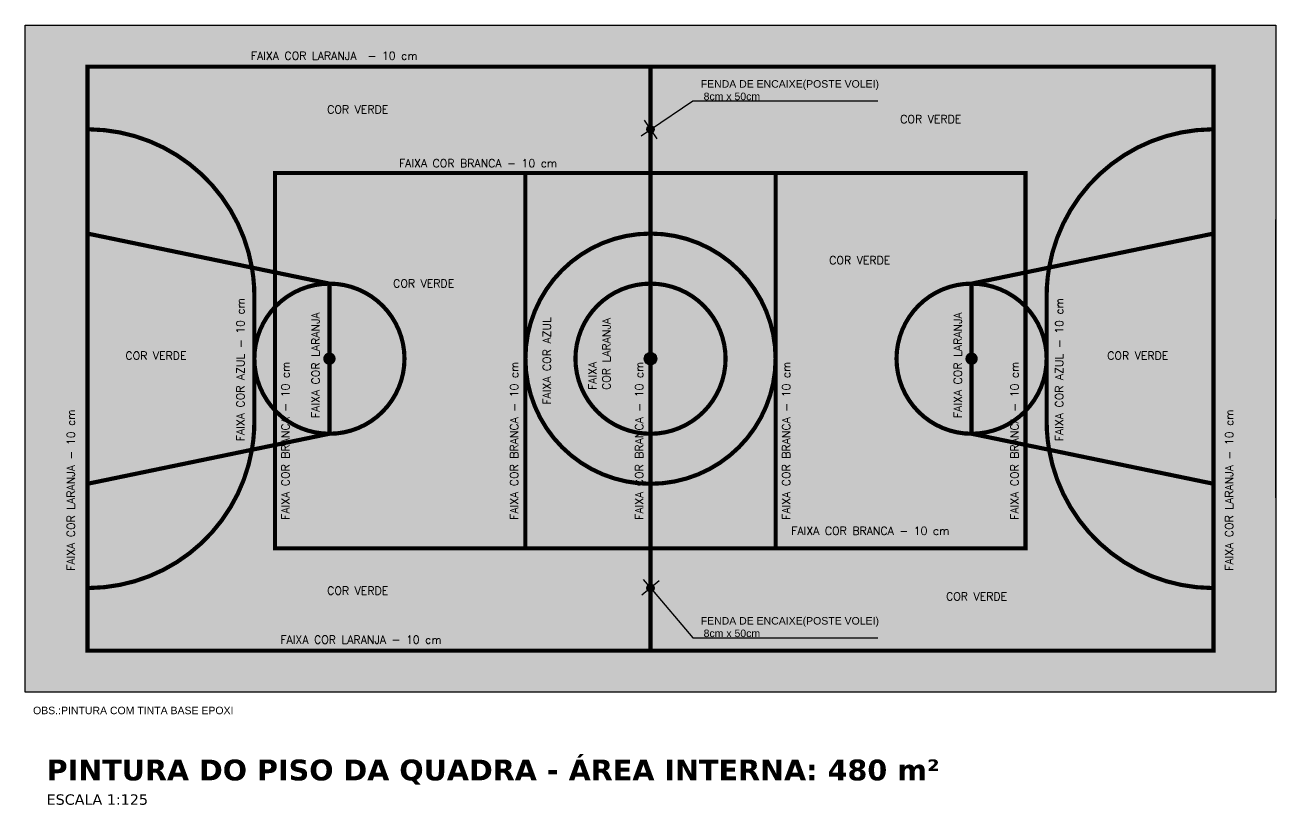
# Model space of a CAD drawing. Header units: inches. Extents: x -64 to 509, y -100 to 268.
# Drawn here: x 118.66 to 148.66, y 132.31 to 151.01 of the extents above; entities that cross this region are included whole.
import ezdxf

# ---------------------------------------------------------------- set-up
doc = ezdxf.new("R2010")
doc.units = ezdxf.units.IN
doc.header["$MEASUREMENT"] = 0
for name, color, linetype in [('ARQ-HTC', 9, 'Continuous'), ('ARQ-TXT-1_075', 2, 'Continuous'), ('BASQUETE', 10, 'Continuous'), ('ESQUADRIA', 2, 'Continuous'), ('HACHURA', 1, 'Continuous'), ('LINHA', 1, 'Continuous'), ('VISTA1', 1, 'Continuous'), ('VOLEIBOL', 1, 'Continuous')]:
    doc.layers.add(name, color=color, linetype=linetype)
doc.layers.add('futsal', color=8, linetype='Continuous', lineweight=5)
doc.styles.add('ESC-50-A20', font='romans.shx', dxfattribs={"height": 0.1})
doc.styles.add('ROMANS', font='arial.ttf')
doc.styles.get("Standard").update_dxf_attribs({"font": 'verdana.ttf'})
doc.dimstyles.new('DOT10', dxfattribs={"dimtxt": 0.02, "dimasz": 0.01, "dimexe": 0.025, "dimexo": 0.1, "dimgap": 0.012, "dimtad": 1, "dimrnd": 0.001, "dimzin": 4, "dimdsep": 46, "dimtxsty": 'ROMANS', "dimblk": 'OBLIQUE', "dimcen": 0.09, "dimclrd": 1, "dimclrt": 1, "dimadec": 0, "dimazin": 0, "dimtfac": 1.777778, "dimtix": 1, "dimtmove": 0, "dimatfit": 3, "dimldrblk": 'DOT', "dimfxl": 1, "dimtolj": 1, "dimtzin": 0, "dimarcsym": 0})

# ---------------------------------------------------------------- blocks, each defined once
blk = doc.blocks.new('_Oblique')
at = {"color": 0, "linetype": 'ByBlock', "lineweight": -2}
blk.add_line((-0.5, -0.5), (0.5, 0.5), dxfattribs=at)
blk = doc.blocks.new('DOT')
for p, q in [((1.5, 0), (-1.5, 0)), ((0, -1.5), (0, 1.5))]:
    blk.add_line(p, q)
blk.add_circle((0, 0), 0.5)

msp = doc.modelspace()

# ---------------------------------------------------------------- hatches: boundary and pattern name
at = {"layer": 'ARQ-HTC'}
h = msp.add_hatch(color=73, dxfattribs=at)
h.dxf.hatch_style = 1
h.paths.add_polyline_path([(118.662, 151.015), (118.662, 135.015), (148.662, 135.015), (148.662, 151.015)])
h.paths.add_polyline_path([(126.109, 142.941), (127.697, 142.941), (127.697, 143.221), (126.109, 143.221)], flags=8)
h.paths.add_polyline_path([(139.638, 142.941), (141.226, 142.941), (141.226, 143.221), (139.638, 143.221)], flags=8)
h.paths.add_polyline_path([(137.726, 142.941), (139.314, 142.941), (139.314, 143.221), (137.726, 143.221)], flags=8)
h.paths.add_polyline_path([(128.263, 142.941), (129.851, 142.941), (129.851, 143.221), (128.263, 143.221)], flags=8)
h.paths.add_polyline_path([(138.166, 137.116), (139.754, 137.116), (139.754, 137.395), (138.166, 137.395)], flags=8)
h.paths.add_polyline_path([(138.873, 148.403), (140.462, 148.403), (140.462, 148.683), (138.873, 148.683)], flags=8)
h.paths.add_polyline_path([(145.191, 146.596), (146.779, 146.596), (146.779, 146.876), (145.191, 146.876)], flags=8)
h.paths.add_polyline_path([(120.839, 139.028), (122.427, 139.028), (122.427, 139.307), (120.839, 139.307)], flags=8)
h.paths.add_polyline_path([(131.966, 142.941), (133.554, 142.941), (133.554, 143.221), (131.966, 143.221)], flags=8)
h.paths.add_polyline_path([(130.019, 137.043), (131.607, 137.043), (131.607, 137.322), (130.019, 137.322)], flags=8)
h.paths.add_polyline_path([(129.455, 148.508), (131.043, 148.508), (131.043, 148.787), (129.455, 148.787)], flags=8)
h.paths.add_polyline_path([(147.162, 150.015), (120.162, 150.015), (120.162, 136.015), (147.162, 136.015)], flags=0)
at = {"layer": 'BASQUETE'}
h = msp.add_hatch(color=30, dxfattribs=at)
h.dxf.hatch_style = 1
edge = h.paths.add_edge_path()
edge.add_arc((125.962, 143.014), 0.15, 90, 450)
h = msp.add_hatch(color=30, dxfattribs=at)
h.dxf.hatch_style = 1
edge = h.paths.add_edge_path()
edge.add_arc((141.362, 143.014), 0.15, 90, 450, ccw=False)
at = {"layer": 'VOLEIBOL', "true_color": 0xffffff}
h = msp.add_hatch(color=7, dxfattribs=at)
h.dxf.hatch_style = 1
edge = h.paths.add_edge_path()
edge.add_arc((133.662, 143.014), 0.15, 0, 360)

# ---------------------------------------------------------------- linework, layer by layer
at = {"layer": 'BASQUETE', "color": 150, "const_width": 0.1}
for points in [[(120.197, 148.514), (120.197, 148.514, -0.362212), (124.103, 145.199, -0.362212)], [(147.127, 148.514), (147.127, 148.514, 0.362212), (143.221, 145.199, 0.362212)], [(124.103, 145.199, -0.043006), (124.162, 144.515)], [(143.221, 145.199, 0.043006), (143.162, 144.515)], [(124.103, 140.83, 0.043006), (124.162, 141.515)], [(143.221, 140.83, -0.043006), (143.162, 141.515)], [(120.197, 137.515), (120.197, 137.515, 0.362212), (124.103, 140.83, 0.362212)], [(147.127, 137.515), (147.127, 137.515, -0.362212), (143.221, 140.83, -0.362212)]]:
    msp.add_lwpolyline(points, format="xyb", dxfattribs=at)
at = {"layer": 'BASQUETE', "color": 30, "const_width": 0.1}
for points in [[(120.162, 146.014), (125.962, 144.814)], [(147.162, 146.014), (141.362, 144.814)], [(125.962, 144.814), (125.962, 141.215)], [(141.362, 144.814), (141.362, 141.215)], [(120.162, 140.015), (125.962, 141.215)], [(147.162, 140.015), (141.362, 141.215)]]:
    msp.add_lwpolyline(points, dxfattribs=at)
at = {"layer": 'BASQUETE', "color": 150, "const_width": 0.1}
msp.add_lwpolyline([(133.662, 140.014, 1), (133.662, 146.014, 1)], format="xyb", close=True, dxfattribs=at)
at = {"layer": 'BASQUETE', "color": 30, "const_width": 0.1}
for points in [[(125.962, 144.814, 1), (125.962, 141.214, -7.28011)], [(125.962, 144.814, -1), (125.962, 141.214, 7.28011)], [(133.662, 144.814, 1), (133.662, 141.214, -7.28011)], [(133.662, 144.814, -1), (133.662, 141.214, 7.28011)], [(141.362, 144.814, 1), (141.362, 141.214, -7.28011)], [(141.362, 144.814, -1), (141.362, 141.214, 7.28011)]]:
    msp.add_lwpolyline(points, format="xyb", dxfattribs=at)
at = {"layer": 'BASQUETE', "color": 150, "const_width": 0.1}
for points in [[(124.162, 144.515), (124.162, 141.515)], [(143.162, 144.515), (143.162, 141.515)]]:
    msp.add_lwpolyline(points, dxfattribs=at)
at = {"layer": 'ESQUADRIA', "color": 1}
msp.add_line((148.662, 139.681), (148.662, 146.348), dxfattribs=at)
at = {"layer": 'futsal', "color": 30, "const_width": 0.1}
msp.add_lwpolyline([(120.162, 150.015), (147.162, 150.015), (147.162, 136.015), (120.162, 136.015)], close=True, dxfattribs=at)
at = {"layer": 'VISTA1'}
msp.add_lwpolyline([(118.662, 151.015), (148.662, 151.015), (148.662, 135.015), (118.662, 135.015)], close=True, dxfattribs=at)
at = {"layer": 'VOLEIBOL', "color": 7, "true_color": 0xffffff, "const_width": 0.1}
for points in [[(133.662, 150.015), (133.662, 136.015)], [(124.657, 145.04), (124.657, 147.466), (142.657, 147.466), (142.657, 145.04)], [(130.662, 147.466), (130.662, 138.466)], [(136.662, 147.466), (136.662, 138.466)], [(124.657, 145.04), (124.657, 140.892)], [(142.657, 145.04), (142.657, 140.892)], [(124.657, 140.892), (124.657, 138.466), (142.657, 138.466), (142.657, 140.892)]]:
    msp.add_lwpolyline(points, dxfattribs=at)
at = {"layer": 'VOLEIBOL', "const_width": 0.095}
for points in [[(133.714, 148.514, 1), (133.609, 148.514, 1)], [(133.714, 137.515, -1), (133.609, 137.515, -1)]]:
    msp.add_lwpolyline(points, format="xyb", close=True, dxfattribs=at)
at = {"layer": 'VOLEIBOL', "color": 7, "true_color": 0xffffff}
msp.add_circle((133.662, 143.014), 0.15, dxfattribs=at)

# ---------------------------------------------------------------- texts
at = {"layer": 'ARQ-TXT-1_075', "style": 'ESC-50-A20'}
for s, p in [('FAIXA COR LARANJA  - 10 cm ', (124.078, 150.181)), ('COR VERDE', (125.908, 148.893)), ('COR VERDE', (139.651, 148.661)), ('FAIXA COR BRANCA - 10 cm ', (127.63, 147.604)), ('COR VERDE', (137.948, 145.279)), ('COR VERDE', (127.49, 144.722)), ('COR VERDE', (121.07, 142.991)), ('COR VERDE', (144.616, 142.991)), ('FAIXA COR BRANCA - 10 cm ', (137.037, 138.791)), ('COR VERDE', (125.908, 137.356)), ('COR VERDE', (140.75, 137.218)), ('FAIXA COR LARANJA - 10 cm  ', (124.786, 136.181))]:
    msp.add_text(s, height=0.192, dxfattribs=at).set_placement(p)
for s, p in [('FAIXA COR AZUL - 10 cm', (123.924, 141.036)), ('FAIXA COR AZUL - 10 cm', (143.562, 141.036)), ('FAIXA COR LARANJA ', (125.728, 141.591)), ('FAIXA COR AZUL', (131.274, 141.911)), ('FAIXA COR LARANJA ', (141.128, 141.591)), ('COR LARANJA ', (132.7, 142.263)), ('FAIXA COR BRANCA - 10 cm ', (125.002, 139.15)), ('FAIXA COR BRANCA - 10 cm ', (130.488, 139.15)), ('FAIXA', (132.366, 142.263)), ('FAIXA COR BRANCA - 10 cm ', (133.488, 139.15)), ('FAIXA COR BRANCA - 10 cm ', (137.013, 139.15)), ('FAIXA COR BRANCA - 10 cm ', (142.489, 139.15)), ('FAIXA COR LARANJA - 10 cm ', (119.859, 137.928)), ('FAIXA COR LARANJA - 10 cm ', (147.636, 137.928))]:
    msp.add_text(s, height=0.192, rotation=90, dxfattribs=at).set_placement(p)
at = {"layer": 'HACHURA', "insert": (119.18, 133.402), "char_height": 0.5, "attachment_point": 1}
msp.add_mtext('{\\fVerdana|b1|i0|c0|p34;PINTURA DO PISO DA QUADRA - ÁREA INTERNA: 480 m²}\\P{\\H0.5x;ESCALA 1:125}', dxfattribs=at)
at = {"layer": 'LINHA', "color": 2, "char_height": 0.18, "style": 'ROMANS'}
for s, insert, attachment_point in [('\\A1;FENDA DE ENCAIXE(POSTE VOLEI)\\P 8cm x 50cm', (134.866, 149.21), 7), ('\\A1;FENDA DE ENCAIXE(POSTE VOLEI)\\P 8cm x 50cm', (134.866, 136.819), 1), ('\\A1;OBS.:PINTURA COM TINTA BASE EPOXI', (118.855, 134.487), 7)]:
    msp.add_mtext(s, dxfattribs=dict(at, insert=insert, attachment_point=attachment_point))

# ---------------------------------------------------------------- leaders
at = {"layer": 'LINHA', "annotation_type": 0, "has_hookline": 1, "hookline_direction": 0, "text_width": 4.246}
for points in [[(133.662, 148.512), (134.674, 149.198), (134.854, 149.198)], [(133.662, 137.517), (134.674, 136.32), (134.854, 136.32)]]:
    msp.add_leader(points, dimstyle='DOT10', override={"dimtxt": 0.18, "dimasz": 0.18, "dimgap": 0.012, "dimtad": 1, "dimcen": 0.18, "dimclrt": 2, "dimldrblk": 'DOT'}, dxfattribs=at)

doc.saveas('drawing.dxf')
